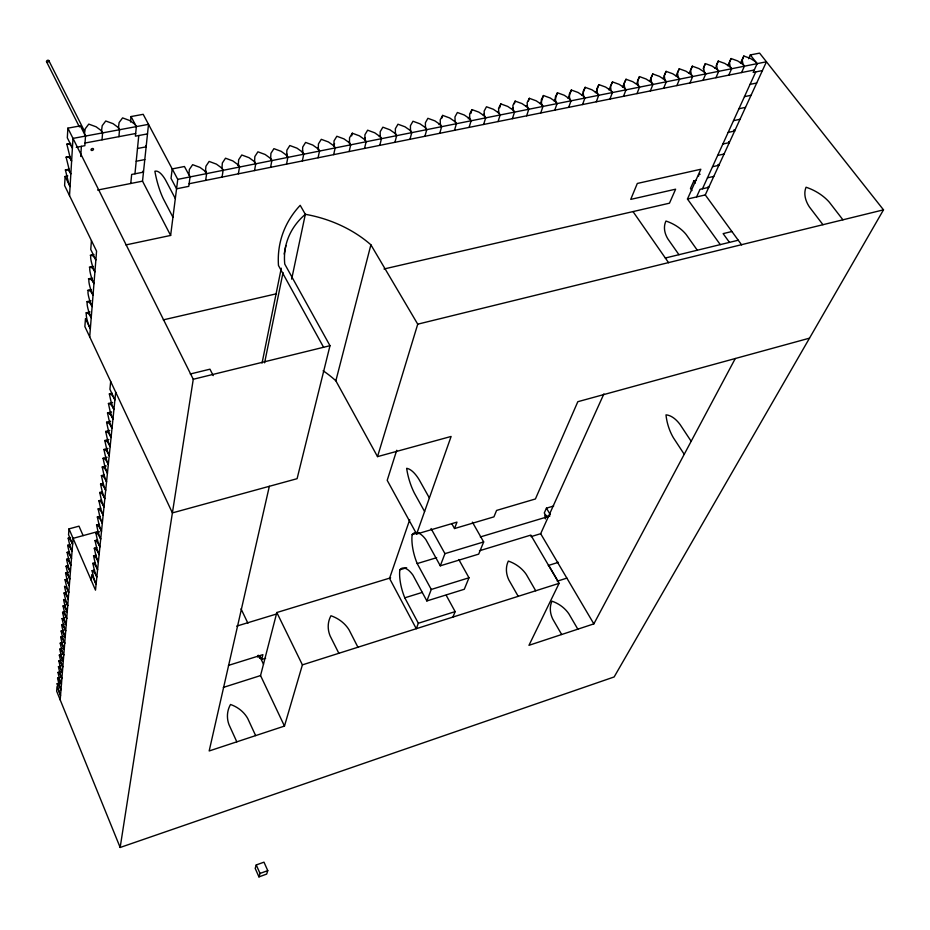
<?xml version="1.0" encoding="UTF-8"?>
<svg xmlns="http://www.w3.org/2000/svg" width="930" height="930" viewBox="0 0 930 930"><rect width="100%" height="100%" fill="white"/><g stroke="black" fill="none" stroke-linecap="round" stroke-linejoin="round"><path stroke-width="1.4" d="M67.82 175.91L65.123 176.433L64.6 185.535L96.569 251.135L89.699 336.834M76.26 147.3L84.839 145.685L85.502 136.071L80.352 125.864L67.878 128.154L67.32 137.803L72.412 148.033A16.775 4.452 77.7 0 0 70.889 145.499L68.936 143.697L66.855 144.185L70.169 157.647A16.903 4.511 77.8 0 0 71.622 161.076A16.624 4.394 77.5 0 0 70.11 158.542L68.181 156.728L66.111 157.158L69.401 170.504A16.752 4.441 77.6 0 0 70.843 173.922A16.473 4.325 77.4 0 0 69.355 171.399L67.437 169.562L65.391 169.934L68.657 183.164A16.589 4.383 77.5 0 0 70.076 186.57L65.123 176.433M69.529 195.649L72.993 138.396L148.509 124.341L142.523 181.152L170.632 235.441L125.91 244.916M80.712 156.484L81.387 146.335M83.119 535.61L78.992 526.159L68.994 528.879L68.553 534.75L72.621 544.201A15.147 3.371 74.4 0 0 68.216 538.214L70.587 537.517M91.431 240.603L90.756 249.473L95.86 259.981A16.438 4.394 76.7 0 0 94.325 257.319C87.478 249.775 91.977 265.178 93.453 268.433A16.554 4.452 76.8 0 0 94.907 271.909A16.287 4.325 76.6 0 0 93.384 269.258C86.618 261.667 91.047 276.954 92.523 280.186A16.415 4.383 76.7 0 0 93.965 283.65A16.147 4.266 76.5 0 0 92.454 281C85.781 273.374 90.129 288.544 91.605 291.776A16.275 4.325 76.6 0 0 93.035 295.217A16.019 4.208 76.4 0 0 91.547 292.566C84.944 284.894 89.222 299.948 90.71 303.168A16.136 4.255 76.5 0 0 92.117 306.598A15.88 4.15 76.3 0 0 90.64 303.959C84.119 296.252 88.338 311.19 89.815 314.398A15.996 4.197 76.4 0 0 91.221 317.816A15.752 4.08 76.2 0 0 89.757 315.177C83.316 307.435 87.455 322.257 88.943 325.465A15.868 4.139 76.3 0 0 90.338 328.86L85.479 318.572L84.874 326.57L172.399 512.895L297.1 478.683L329.987 345.704L284.766 264.108A104.241 75.388 15.5 0 1 305.331 214.307L300.204 205.332A147.184 106.299 16.6 0 0 278.477 265.515L323.582 347.274M102.033 139.826L102.579 132.897A16.659 11.451 8 0 1 101.649 129.805L102.219 125.666L105.741 120.993L113.053 123.667L117.401 126.887A16.728 11.509 7.7 0 1 119.528 129.735L118.912 136.663M60.194 699.871L73.098 538.354L98.092 531.507M130.537 122.028L131.06 116.552L143.185 114.32L177.758 179.374L170.632 235.441M91.256 580.355L91.826 574.566L96.092 584.4A15.147 3.511 74.2 0 1 93.43 576.635L92.105 570.718L94.558 570.032M110.682 381.509L109.926 389.286L114.913 399.923A17.275 4.522 75.5 0 0 111.472 394.704L109.356 393.925L110.856 400.853A17.426 4.604 75.6 0 0 113.925 409.537A17.147 4.464 75.4 0 0 110.519 404.306L108.426 403.492L109.914 410.374A17.298 4.534 75.5 0 0 112.96 419.012M130.77 183.489L131.653 174.456L143.476 172.131A16.322 4.917 78 0 1 142.976 171.108M131.06 116.552L136.35 126.608L135.408 136.164L147.51 133.897M134.955 173.817L138.779 135.536M115.704 392.193L95.499 590.155L68.994 528.879M190.034 176.921L188.767 186.349L176.561 188.802L171.039 178.386L172.201 168.923L184.442 166.505L190.034 176.921A16.833 11.799 10.2 0 1 188.976 173.759L189.36 169.504L192.638 164.68L199.973 167.4L204.414 170.69A16.903 11.869 9.8 0 1 206.634 173.608L205.658 180.397M222.072 177.095L223.119 170.318A16.694 11.648 11.1 0 1 222.026 167.179L222.351 162.971L225.513 158.205L232.802 160.902L237.243 164.157A16.752 11.718 10.7 0 1 239.487 167.051L238.371 173.817M748.615 58.718L750.312 54.94L759.589 53.115L883.5 209.843L614.149 676.947L120.156 847.474L193.266 379.266L67.878 128.154M254.541 170.562L255.727 163.796A16.542 11.497 11.9 0 1 254.599 160.704L254.855 156.531L257.912 151.822L265.143 154.496L269.584 157.716A16.601 11.555 11.6 0 1 271.839 160.576L270.607 167.33M286.545 164.122L287.847 157.391A16.403 11.334 12.7 0 1 286.684 154.31L286.882 150.195L289.823 145.522L297.019 148.184L301.448 151.381A16.461 11.404 12.4 0 1 303.726 154.217L302.366 160.937M262.051 363.095L281.279 268.2M284.15 254.041L285.87 245.543M264.597 362.816L283.034 272.571M291.66 279.116L305.331 214.307A106.938 78.771 12.9 0 1 370.896 244.811L417.733 324.175L377.522 456.63L451.12 436.449L416.628 534.029L456.99 522.114L454.526 528.542L493.935 516.859L496.574 510.43L535.413 498.968L577.821 401.702L809.507 338.16M318.072 157.775L319.502 151.067A16.275 11.183 13.5 0 1 318.304 148.021L318.432 143.941L321.28 139.326L328.441 141.965L332.859 145.127A16.333 11.253 13.2 0 1 335.149 147.94L333.672 154.636M269.34 486.297L209.169 750.963L284.464 726.086L302.401 664.869L276.826 612.521L390.635 577.832M351.68 135.896L352.296 133.211L359.399 135.827L363.816 138.965A16.205 11.09 13.9 0 1 366.118 141.744L364.525 148.428M349.157 151.52L350.691 144.836A16.147 11.032 14.2 0 1 349.471 141.825L349.541 137.78L352.296 133.211M379.789 145.359L381.44 138.686A16.019 10.881 15 0 1 380.196 135.71L380.207 131.711L382.858 127.189L389.914 129.782L394.332 132.897A16.077 10.939 14.6 0 1 396.645 135.652L394.948 142.313M257.773 657.115L258.249 655.22L259.714 658.301L260.191 656.406L261.667 659.486L265.62 658.254M261.667 659.486L262.899 654.639L228.466 665.392M377.522 456.63L335.858 380.812L370.896 244.811M284.464 726.086L260.551 675.575L276.826 612.521M409.991 139.279L411.746 132.63A15.903 10.73 15.6 0 1 410.479 129.677L410.421 125.724L412.978 121.249L420 123.83L424.417 126.91A15.95 10.788 15.3 0 1 426.742 129.642L424.929 136.28M441.948 118.052L442.692 115.39L449.667 117.947L454.073 121.005A15.833 10.637 16 0 1 456.409 123.713L454.491 130.328M439.762 133.292L441.634 126.666A15.787 10.579 16.3 0 1 440.332 123.737L440.227 119.819L442.692 115.39M470.801 113.588L471.975 109.624L478.915 112.158L483.309 115.192A15.729 10.497 16.6 0 1 485.669 117.866L483.647 124.457M469.115 127.387L471.092 120.784A15.682 10.428 16.9 0 1 469.766 117.889L469.603 114.006L471.975 109.624M256.25 864.947L255.192 868.422L258.947 876.885L266.666 874.084L267.77 870.631L263.981 862.168L256.25 864.947L260.028 873.433L258.947 876.885M499.631 107.88L500.863 103.928L507.757 106.45L512.151 109.449A15.612 10.346 17.2 0 1 514.511 112.112L512.395 118.68M498.073 121.551L500.142 114.983A15.566 10.277 17.5 0 1 498.782 112.112L498.573 108.264L500.863 103.928M396.715 450.271L387.206 480.345L416.628 534.029M514.313 103.742L515.162 101.114L522.032 103.614L526.415 106.613A15.566 10.277 17.5 0 1 528.786 109.252L526.624 115.808M528.484 100.94L529.356 98.313L536.203 100.812L540.586 103.788A15.508 10.195 17.8 0 1 542.969 106.427L540.749 112.972M541.237 102.079L543.446 95.534L550.281 98.022L554.664 100.986A15.461 10.125 18.1 0 1 557.047 103.614L554.78 110.147M409.735 519.672L389.531 578.39L416.268 628.703L418.349 623.251L404.794 597.816A28.679 11.079 72.8 0 1 399.83 569.799L406.643 567.73M555.198 99.312L557.442 92.779L564.254 95.255L568.637 98.208A15.415 10.056 18.3 0 1 571.02 100.824L568.707 107.345M569.055 96.557L571.346 90.036L578.146 92.5L582.517 95.453A15.357 9.986 18.6 0 1 584.912 98.045L582.552 104.555M583.284 92.523L585.156 87.315L591.933 89.78L596.304 92.709A15.31 9.916 18.8 0 1 598.699 95.29L596.293 101.789M596.967 89.815L598.874 84.607L605.628 87.06L609.999 89.978A15.264 9.846 19.1 0 1 612.393 92.558L609.952 99.045M623.507 96.313L625.995 89.838A15.217 9.777 19.3 0 0 623.6 87.269L619.229 84.363L612.498 81.921L608.964 89.989M636.98 93.605L639.514 87.141A15.171 9.707 19.5 0 0 637.108 84.584L632.749 81.689L626.029 79.259L622.472 87.292M458.816 559.534L468.987 577.786L464.291 589.271L426.87 600.943L431.264 589.457L417.198 563.568A29.493 11.741 73.2 0 1 412.153 534.611A29.318 11.602 73.1 0 1 417.059 532.634M472.394 522.149L483.67 541.946L478.683 554.129L440.297 565.812L444.947 553.641L431.043 528.554M636.957 83.072L639.468 76.609L646.164 79.038L650.523 81.91A15.124 9.637 19.8 0 1 652.93 84.456L650.361 90.908M663.648 88.234L666.264 81.794A15.078 9.567 20 0 0 663.846 79.259L659.498 76.388L652.825 73.97L649.686 81.189M664.008 76.516L666.089 71.366L672.739 73.772L677.087 76.632A15.031 9.498 20.2 0 1 679.516 79.155L676.854 85.583M452.91 617.067L455.142 611.615L446.202 595.281M689.967 82.944L692.664 76.527A14.985 9.44 20.4 0 0 690.234 74.016L685.898 71.168L679.26 68.762L676.063 75.946M702.999 80.317L705.731 73.912A14.95 9.37 20.6 0 0 703.301 71.412L698.965 68.576L692.35 66.181L689.118 73.354M703.173 68.75L705.347 63.624L711.95 66.007L716.286 68.832A14.903 9.3 20.8 0 1 718.716 71.319L715.937 77.713M716.054 66.193L718.262 61.078L724.842 63.449L729.178 66.263A14.857 9.242 21 0 1 731.608 68.739L728.794 75.121M741.57 72.552L744.419 66.181A14.822 9.172 21.2 0 0 741.977 63.717L737.653 60.915L731.096 58.544L727.772 65.67M762.402 70.575L753.149 72.447L757.148 63.647A14.775 9.102 21.4 0 0 754.707 61.182L750.382 58.392L743.837 56.033L740.489 63.135M553.652 506.013L546.445 508.164L544.283 512.976L546.852 517.289M696.349 180.327L693.85 180.897L690.455 188.476L691.978 190.592M720.273 244.613L687.456 199.032L700.848 169.248L637.317 183.454L630.726 199.392L675.622 189.185L669.472 203.182L383.997 268.991M531.018 536.633L540.667 533.704L603.896 393.89M696.57 196.939L700.011 189.36L708.753 187.36L708.172 186.488M702.452 188.802L755.73 71.924M687.456 199.032L705.277 194.928L766.448 61.787L177.758 179.374M479.462 550.758L530.809 535.099L559.093 583.343L528.972 645.315L593.851 623.879L735.281 358.515M237.941 165.517L238.452 164.529M205.344 172.004L205.879 171.015M468.267 118.761L469.325 117.041M439.018 124.585L439.518 123.702M379.277 136.478L379.812 135.571M348.773 142.557L349.32 141.639M317.816 148.719L318.386 147.789M302.169 151.834L302.75 150.904M595.374 92.686L596.49 91.117M286.417 154.973L287.01 154.031M581.68 95.418L582.819 93.825M567.904 98.15L568.428 97.336M554.024 100.917L554.559 100.091M540.051 103.695L540.597 102.87M525.985 106.497L526.543 105.66M497.562 112.146L498.131 111.309M483.205 115.006L483.774 114.158M743.837 56.033L742.245 60.008L742.872 63.542A14.741 9.056 21.5 0 0 744.419 66.181M731.096 58.544L729.469 62.531L730.073 66.088A14.787 9.114 21.3 0 0 731.608 68.739M718.262 61.078L716.6 65.088L717.181 68.646A14.822 9.184 21.1 0 0 718.716 71.319M714.972 68.216L715.507 67.472M705.347 63.624L703.65 67.646L704.208 71.226A14.868 9.242 21 0 0 705.731 73.912M364.618 138.593L365.281 137.721M692.35 66.181L690.618 70.227L691.153 73.83A14.903 9.312 20.8 0 0 692.664 76.527M679.26 68.762L677.493 72.831L678.005 76.446A14.95 9.381 20.6 0 0 679.505 79.155M662.916 78.562L663.485 77.806M333.917 144.708L334.591 143.813M666.089 71.366L664.276 75.446L664.776 79.073A14.996 9.44 20.4 0 0 666.264 81.794M652.825 73.97L650.977 78.085L651.453 81.724A15.043 9.509 20.2 0 0 652.93 84.456M639.468 76.609L637.596 80.736L638.038 84.397A15.089 9.579 20 0 0 639.514 87.141M626.029 79.259L624.111 83.398L624.542 87.083A15.136 9.649 19.7 0 0 625.995 89.838M612.498 81.921L610.545 86.095L610.94 89.791A15.171 9.719 19.5 0 0 612.393 92.558M598.874 84.607L596.874 88.792L597.258 92.512A15.229 9.788 19.3 0 0 598.699 95.29M585.156 87.315L583.122 91.524L583.482 95.255A15.275 9.858 19 0 0 584.912 98.045M571.346 90.036L569.276 94.267L569.602 98.022A15.322 9.928 18.8 0 0 571.02 100.824M557.442 92.779L555.326 97.022L555.64 100.8A15.368 9.998 18.5 0 0 557.035 103.614M543.446 95.534L541.283 99.801L541.574 103.59A15.415 10.067 18.3 0 0 542.957 106.427M529.356 98.313L527.147 102.602L527.403 106.415A15.473 10.137 18 0 0 528.786 109.252M512.384 108.473L513.046 107.682M515.162 101.114L512.907 105.427L513.151 109.252A15.519 10.207 17.7 0 0 514.511 112.112M260.028 873.433L267.77 870.631M223.316 687.421L260.551 675.575M557.291 581.169L566.858 578.123M418.349 623.251L455.142 611.615M302.401 664.869L559.093 583.343M548.27 565.498L558.419 562.325M431.264 589.457L468.987 577.786M404.794 597.816L422.418 592.364M57.16 683.771A13.415 2.627 73.6 0 1 60.996 689.816A13.566 2.697 73.6 0 1 57.59 678.121L60.125 677.331M236.72 626.111L276.838 613.916M59.683 682.957L57.148 683.724A13.497 2.662 73.6 0 0 60.543 695.431L56.997 686.677L56.66 691.176L120.156 847.474M444.947 553.641L483.67 541.946M417.198 563.568L436.67 557.686M58.009 672.425L60.566 671.658M61.02 665.915L58.439 666.694A13.613 2.709 73.7 0 1 62.357 672.774A13.776 2.778 73.7 0 1 58.892 660.916L61.473 660.126M480.333 536.947L549.839 516.069M58.892 660.939A13.683 2.744 73.7 0 1 62.822 666.984A13.845 2.813 73.8 0 1 59.334 655.057L61.926 654.267M60.229 643.142L62.856 642.363M63.287 661.184A13.915 2.837 73.8 0 1 59.787 649.14L62.391 648.35M60.683 637.108L63.333 636.329M412.153 534.611L418.884 532.623M63.81 630.215L61.148 630.993A14.136 2.93 73.9 0 0 64.716 643.246M64.286 624.042L61.624 624.832A14.101 2.918 73.9 0 1 65.705 630.9A14.287 2.999 74 0 1 62.112 618.613L64.775 617.811M62.101 618.636A14.183 2.953 73.9 0 1 66.204 624.658A14.357 3.023 74 0 1 62.589 612.3L65.274 611.498M66.704 618.415A14.438 3.057 74 0 1 63.066 605.93L65.774 605.128M67.727 605.593A14.589 3.127 74.1 0 1 64.054 592.98L66.786 592.178M65.042 579.716L67.82 578.937M92.105 570.718L93.895 571.938A15.043 3.464 74.2 0 1 96.836 577.077A15.24 3.557 74.3 0 1 94.163 569.288L92.826 563.324L95.29 562.627M64.554 586.423A14.566 3.116 74.1 0 1 68.773 592.422A14.752 3.197 74.2 0 1 65.065 579.727A14.648 3.15 74.2 0 1 69.308 585.761A14.834 3.232 74.3 0 1 65.577 572.996L68.343 572.194M66.088 566.231A14.81 3.22 74.2 0 1 70.389 572.206A15.008 3.313 74.3 0 1 66.611 559.314L68.948 558.639M92.826 563.324L94.628 564.533A15.124 3.499 74.2 0 1 97.592 569.672A15.333 3.604 74.3 0 1 94.895 561.836L93.558 555.838L96.034 555.14M68.413 565.521L66.077 566.172A14.927 3.278 74.3 0 0 69.843 579.088A14.729 3.185 74.2 0 0 65.565 573.031M70.936 565.382A15.089 3.348 74.4 0 1 67.146 552.35L69.483 551.676M93.558 555.838L95.372 557.035A15.217 3.546 74.2 0 1 98.359 562.173A15.426 3.639 74.4 0 1 95.639 554.303L94.302 548.258L96.79 547.561M71.494 558.419A15.182 3.383 74.4 0 1 67.681 545.306L70.029 544.631M96.127 549.444A15.31 3.592 74.3 0 1 99.126 554.594A15.531 3.685 74.4 0 1 96.395 546.677L95.046 540.586L97.557 539.888M95.046 540.586L96.883 541.748A15.415 3.639 74.4 0 1 99.917 546.91A15.624 3.732 74.5 0 1 97.162 538.947L95.802 532.82L99.591 531.774M95.802 532.82L97.662 533.96A15.508 3.674 74.4 0 1 100.707 539.121A15.729 3.778 74.5 0 1 97.941 531.135L96.569 524.95L99.115 524.264M96.569 524.95L98.441 526.078A15.601 3.72 74.5 0 1 101.51 531.251A15.822 3.825 74.6 0 1 98.731 523.206L97.348 516.987L99.905 516.29M97.348 516.987L99.231 518.091A15.705 3.767 74.5 0 1 102.323 523.276A15.926 3.883 74.7 0 1 99.522 515.185L98.138 508.919L100.707 508.233M103.149 515.208A16.031 3.929 74.7 0 1 100.324 507.071L98.929 500.759L101.521 500.061M98.929 500.759L100.847 501.816A15.903 3.871 74.6 0 1 103.986 507.013A16.136 3.976 74.8 0 1 101.138 498.84L99.743 492.482L102.347 491.784M99.743 492.482L101.672 493.528A16.008 3.918 74.7 0 1 104.834 498.724A16.252 4.034 74.8 0 1 101.975 490.505L100.556 484.1L103.184 483.402M102.498 485.135A16.112 3.964 74.8 0 1 105.683 490.319A16.356 4.08 74.9 0 1 102.812 482.066L101.382 475.614L104.032 474.916M101.382 475.614L103.346 476.613A16.229 4.022 74.8 0 1 106.555 481.81A16.473 4.139 75 0 1 103.648 473.521L102.23 467.011L106.206 465.976M107.438 473.207A16.577 4.185 75 0 1 104.509 464.849L103.079 458.292L107.09 457.258M103.079 458.292L105.067 459.246A16.438 4.127 75 0 1 108.322 464.465A16.694 4.243 75.1 0 1 105.381 456.072L103.939 449.469L107.973 448.434M103.939 449.469L105.95 450.399A16.554 4.173 75 0 1 109.228 455.607A16.81 4.301 75.2 0 1 106.264 447.179L104.811 440.518L108.868 439.483M104.811 440.518L106.834 441.425A16.67 4.232 75.1 0 1 110.147 446.644A16.926 4.359 75.3 0 1 107.159 438.158L105.695 431.45L109.787 430.416M699.383 174.422L700.15 174.224M105.695 431.45L107.741 432.334A16.787 4.29 75.2 0 1 111.065 437.553A17.054 4.418 75.3 0 1 108.066 429.021L106.59 422.255L110.705 421.232M106.59 422.255L108.647 423.115A16.903 4.348 75.3 0 1 112.007 428.335A17.17 4.476 75.4 0 1 108.984 419.756L107.508 412.943L111.647 411.909M108.426 403.492L112.6 402.469M109.356 393.925L112.158 393.239M190.266 373.988L209.959 369.187L213.226 375.615M665.334 258.017L738.246 240.231M193.266 379.266L329.987 345.704M417.733 324.175L883.5 209.843M731.898 231.512L723.133 233.628L729.457 242.37M163.273 319.874L276.466 293.775M85.816 312.864L90.024 311.91M707.451 177.839L713.787 176.409M712.519 166.726L718.89 165.296L718.297 164.412M86.664 301.692L90.908 300.75M87.525 290.358L91.198 289.544M717.658 155.45L724.063 154.031M722.866 144.022L729.318 142.604L728.702 141.72M88.408 278.849L92.105 278.047M89.303 267.154L93.023 266.352M728.155 132.42L734.63 131.025L734.026 130.13L734.63 131.025M90.21 255.285L93.953 254.483M733.514 120.668L740.036 119.273M738.943 108.74L745.511 107.369M744.465 96.65L751.056 95.278M750.057 84.374L756.695 83.014M189.116 183.733L754.253 70.006M97.603 190.069L142.523 181.152M136.21 161.25L144.801 159.588M65.391 169.934L69.157 169.214M66.111 157.158L69.913 156.438M137.489 148.498L146.138 146.835A16.624 5.057 78.3 0 1 145.626 145.801M66.855 144.185L70.68 143.476M85.025 143.022L135.664 133.513M107.508 412.943L109.577 413.769M102.23 467.011L104.195 467.988A16.333 4.069 74.9 0 1 107.438 473.196M100.556 484.1L102.498 485.123M98.138 508.919L100.033 510.012A15.81 3.825 74.6 0 1 103.149 515.197M94.302 548.258L96.127 549.432M728.655 141.813L729.318 142.604M718.251 164.505L718.89 165.296M750.312 54.94L757.148 63.647M842.917 219.806L829.351 202.24A37.514 24.366 24.1 0 0 806.066 187.232A37.212 23.82 24.6 0 0 809.449 207.018L822.957 224.7M705.277 194.928L741.64 244.892M693.85 180.897L695.384 183.012M697.302 250.217L686.131 234.465A33.015 22.506 21.9 0 0 665.973 221.038A32.771 22.076 22.5 0 0 667.821 238.847L678.947 254.704M633.016 211.587L668.624 262.748M691.164 441.285L680.19 424.673A31.701 16.996 73.4 0 0 665.996 414.873A32.294 17.658 73.8 0 0 673.401 437.774L684.236 454.305M546.445 508.164L550.316 514.65M540.667 533.704L593.851 623.879M548.77 565.463L558.326 581.75M577.832 629.18L568.858 613.812A28.295 22.901 26.6 0 0 551.967 601.175A28.133 22.518 27.3 0 0 552.746 619.055L561.674 634.516M535.715 590.771L526.322 574.496A30.26 24.413 23.9 0 0 508.338 561.069A30.062 23.982 24.8 0 0 508.85 579.96L518.196 596.328M451.806 523.706L454.526 528.542M429.369 497.98L419.081 479.578A34.387 13.752 73.9 0 0 406.643 468.313A35.096 14.334 74.3 0 0 414.431 493.226L424.592 511.523M440.297 565.812L425.882 539.633A29.318 11.602 73.1 0 0 418.244 532.96M426.87 600.943L412.99 575.205A28.516 10.951 72.8 0 0 399.83 569.799M175.317 198.555L165.563 180.036A39.048 11.985 77.6 0 0 154.88 171.248A40.095 12.497 78 0 0 163.32 198.799L172.945 217.236M357.922 647.234L349.11 629.936A31.434 26.703 17 0 0 330.952 615.753A31.178 26.238 18.7 0 0 330.103 635.888L338.846 653.29M48.918 60.787L84.444 131.095M46.535 61.694L79.41 126.933M241.033 608.836L247.903 623.228M260.377 657.684L263.504 664.229M255.645 735.607L247.706 718.448A30.341 26.877 11.4 0 0 230.512 704.487A30.062 26.459 14.1 0 0 228.943 724.563L236.813 741.826M698.639 174.712L698.651 176.061M323.117 370.779A97.243 76.144 12.4 0 1 335.858 380.812M48 62.136A1.279 0.942 -25.1 0 1 46.5 61.438A1.279 0.942 -25.1 0 1 48.081 60.229A1.279 0.942 -25.1 0 1 48.767 61.554M546.34 515.511A12.229 5.65 72.8 0 0 544.887 515.232A12.299 5.72 72.9 0 0 545.433 518.882M546.852 515.743A12.229 5.65 72.8 0 1 547.363 516.057M500.142 114.983A15.671 10.416 16.9 0 0 497.783 112.309L493.388 109.287L486.471 106.764L484.146 111.123L484.321 114.983A15.624 10.358 17.2 0 0 485.669 117.866M471.092 120.784A15.787 10.567 16.3 0 0 468.743 118.087L464.337 115.041L457.386 112.495L454.968 116.901L455.096 120.807A15.729 10.497 16.6 0 0 456.409 123.713M441.634 126.666A15.891 10.718 15.7 0 0 439.297 123.946L434.891 120.877L427.893 118.308L425.382 122.76L425.452 126.701A15.845 10.649 16 0 0 426.742 129.642M411.746 132.63A16.019 10.869 15 0 0 409.421 129.886L405.015 126.794L397.97 124.213L395.366 128.7L395.39 132.688A15.961 10.8 15.3 0 0 396.645 135.652M381.44 138.686A16.136 11.021 14.3 0 0 379.126 135.919L374.709 132.792L367.629 130.188L364.932 134.734L364.886 138.756A16.077 10.951 14.6 0 0 366.118 141.755M350.691 144.836A16.263 11.172 13.6 0 0 348.39 142.034L343.972 138.884L336.846 136.257L334.044 140.849L333.951 144.906A16.205 11.102 13.9 0 0 335.149 147.94M303.726 154.217A16.333 11.253 13.1 0 1 302.552 151.16L302.715 147.056L305.61 142.418L312.782 145.057L317.211 148.242A16.391 11.323 12.8 0 1 319.502 151.067M287.847 157.391A16.531 11.486 12 0 0 285.58 154.531L281.139 151.323L273.92 148.661L270.921 153.345L270.7 157.495A16.473 11.416 12.3 0 0 271.839 160.588M255.727 163.796A16.682 11.637 11.1 0 0 253.472 160.925L249.031 157.681L241.765 154.996L238.661 159.739L238.371 163.924A16.612 11.567 11.5 0 0 239.487 167.051M223.119 170.318A16.833 11.799 10.3 0 0 220.887 167.412L216.446 164.145L209.134 161.425L205.925 166.226L205.565 170.457A16.763 11.73 10.6 0 0 206.634 173.608M102.579 132.897A16.81 11.579 7.2 0 0 100.463 130.026L96.104 126.794L88.78 124.109L85.2 128.817L84.584 132.967A16.74 11.52 7.6 0 0 85.502 136.071M119.528 129.735A16.577 11.381 8.5 0 1 118.575 126.666L119.121 122.551L122.586 117.901L129.863 120.575L134.211 123.771A16.647 11.439 8.1 0 1 136.35 126.608M145.615 145.917A16.345 4.929 78 0 1 146.138 146.835M109.577 413.78A17.031 4.406 75.3 0 1 112.96 418.988M57.59 678.156A13.473 2.651 73.6 0 1 61.45 684.189M61.438 684.248A13.636 2.72 73.7 0 1 58.02 672.448A13.543 2.685 73.6 0 1 61.903 678.516M61.892 678.575A13.706 2.755 73.7 0 1 58.451 666.717M59.787 649.175A13.822 2.802 73.8 0 1 63.763 655.208A13.985 2.871 73.8 0 1 60.241 643.165A13.892 2.825 73.8 0 1 64.24 649.221A14.055 2.895 73.9 0 1 60.706 637.12A13.962 2.86 73.8 0 1 64.716 643.176M59.334 655.092A13.752 2.767 73.7 0 1 63.287 661.125M68.216 538.179A15.264 3.429 74.5 0 0 72.052 551.362A15.066 3.336 74.4 0 0 67.669 545.34M63.066 605.965A14.334 3.023 74 0 1 67.216 611.975M67.204 612.033A14.52 3.092 74.1 0 1 63.566 599.49A14.403 3.046 74 0 1 67.727 605.523M62.589 612.335A14.252 2.988 74 0 1 66.704 618.345M64.054 593.003A14.485 3.081 74.1 0 1 68.25 599.013M68.239 599.071A14.671 3.162 74.2 0 1 64.554 586.388M66.611 559.337A14.892 3.255 74.3 0 1 70.936 565.312M67.134 552.385A14.973 3.301 74.3 0 1 71.494 558.337M65.205 637.131A14.206 2.964 73.9 0 1 61.636 624.844M61.159 631.04A14.031 2.895 73.9 0 1 65.205 637.073M91.861 150.474A1.325 0.907 -25.6 0 0 93.488 148.998A1.325 0.907 -25.6 0 0 91.419 148.963A1.325 0.907 -25.6 0 0 91.861 150.474"/></g></svg>
